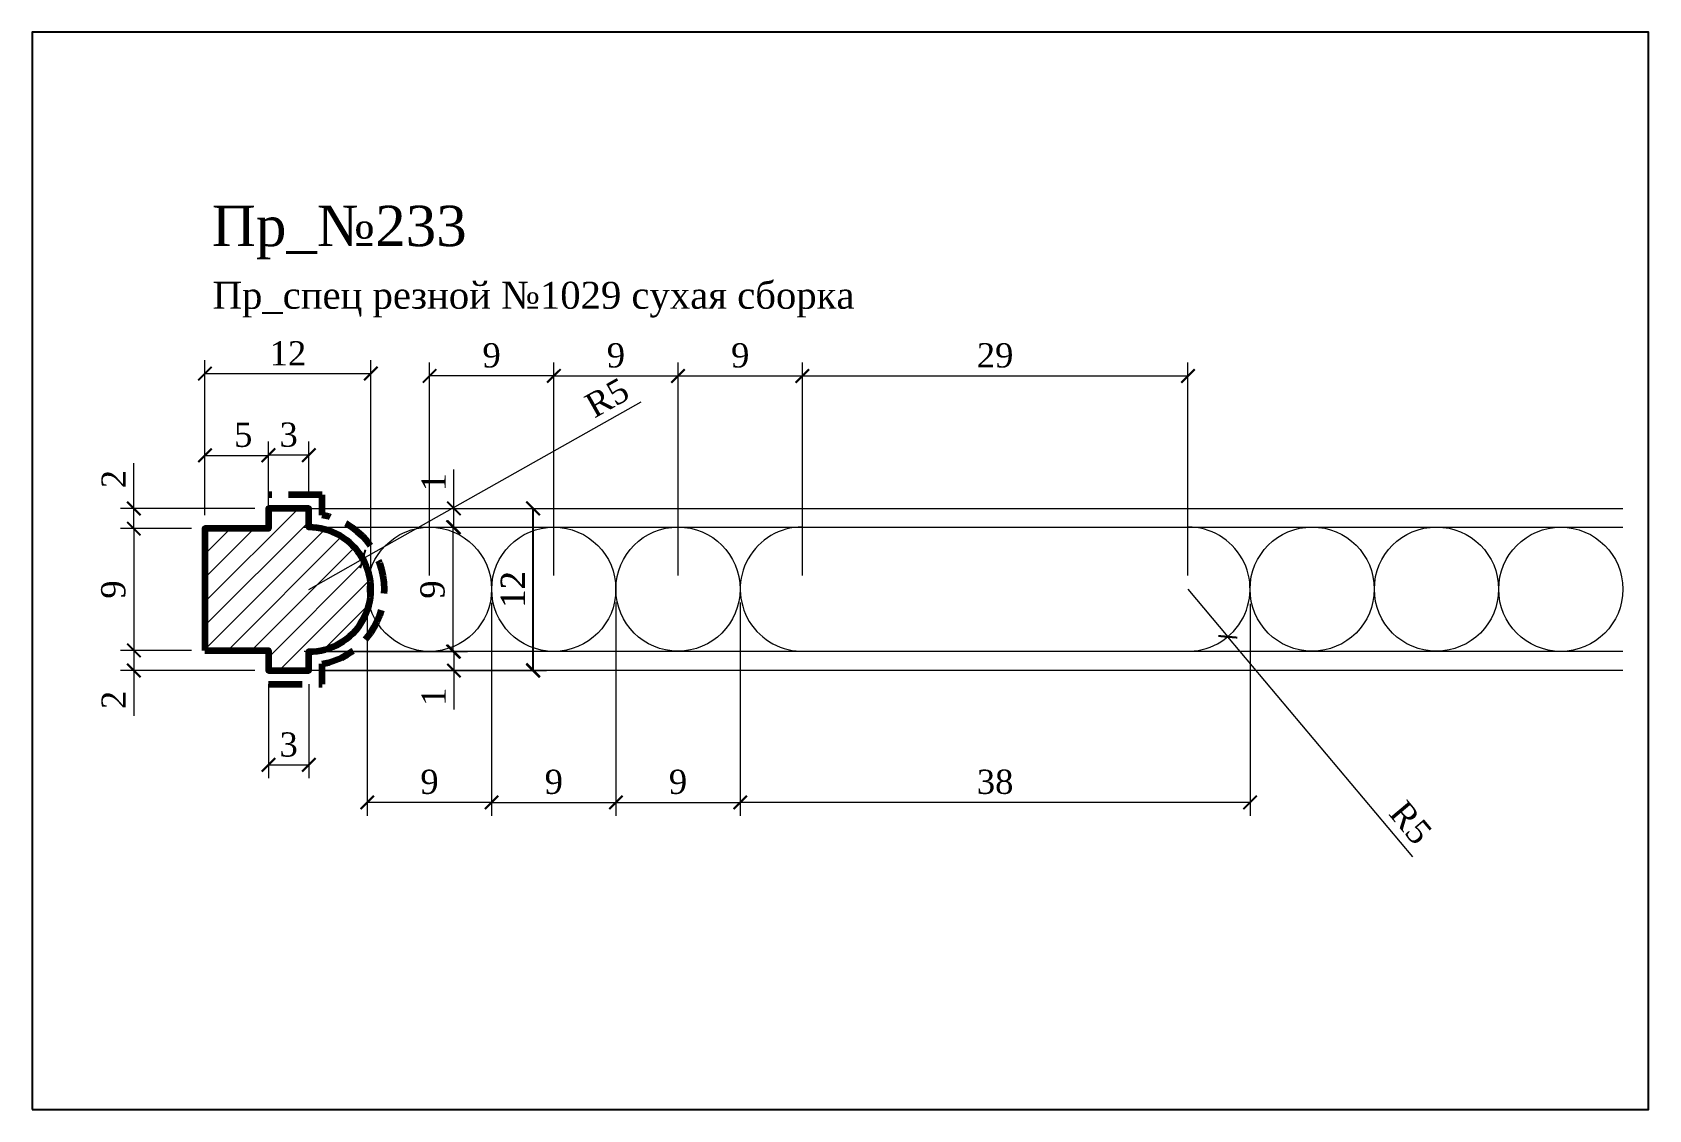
# Model space of a CAD drawing. Header units: millimetres. Extents: x 309429 to 309549, y -101452 to -101372.
import ezdxf

# ---------------------------------------------------------------- set-up
doc = ezdxf.new("R2010")
doc.units = ezdxf.units.MM
doc.header["$MEASUREMENT"] = 0
doc.linetypes.add('HIDDEN', pattern=[0.375, 0.25, -0.125])
for name, color, linetype, lineweight in [('0.05', 7, 'Continuous', 5), ('линия 15', 7, 'Continuous', 15), ('линия 50', 1, 'Continuous', 140)]:
    doc.layers.add(name, color=color, linetype=linetype, lineweight=lineweight)
doc.layers.add('Outside panel', color=7, linetype='Continuous', lineweight=18, true_color=0x7f5e57)
doc.styles.add('ELECT', font='times.ttf')
doc.styles.get("Standard").update_dxf_attribs({"font": 'times.ttf'})
doc.dimstyles.new('M_1', dxfattribs={"dimtxt": 1.8, "dimasz": 1, "dimexe": 1, "dimexo": 1, "dimgap": 0.6, "dimtad": 1, "dimdec": 0, "dimdsep": 46, "dimtxsty": 'Standard', "dimblk": 'ARCHTICK', "dimcen": -5, "dimclrd": 7, "dimclre": 7, "dimclrt": 7, "dimadec": 0, "dimazin": 0, "dimtfac": 1, "dimtdec": 0, "dimtmove": 0, "dimatfit": 3, "dimfxl": 1, "dimtolj": 1, "dimtzin": 0, "dimlwd": 5, "dimlwe": 5, "dimarcsym": 0})

# ---------------------------------------------------------------- blocks, each defined once
blk = doc.blocks.new('_ArchTick')
at = {"color": 0, "linetype": 'ByBlock', "const_width": 0.15}
blk.add_lwpolyline([(-0.5, -0.5), (0.5, 0.5)], dxfattribs=at)
blk = doc.blocks.new('*D22')
at = {"layer": 'Defpoints', "color": 0, "ltscale": 1000, "transparency": 16777216}
for p in [(309446.27, -101403.51), (309441.56, -101408.95), (309446.27, -101408.95)]:
    blk.add_point(p, dxfattribs=at)
at = {"layer": 'линия 15', "color": 7, "lineweight": 5, "ltscale": 1000, "transparency": 16777216}
for p, q in [((309441.56, -101407.95), (309441.56, -101402.51)), ((309441.56, -101403.51), (309446.27, -101403.51)), ((309446.27, -101407.95), (309446.27, -101402.51))]:
    blk.add_line(p, q, dxfattribs=at)
at = {"layer": 'линия 15', "color": 7, "lineweight": 5, "ltscale": 1000, "transparency": 16777216, "rotation": 180}
blk.add_blockref('_ArchTick', (309441.56, -101403.51), dxfattribs=at)
at = {"layer": 'линия 15', "color": 7, "lineweight": 5, "ltscale": 1000, "transparency": 16777216}
blk.add_blockref('_ArchTick', (309446.27, -101403.51), dxfattribs=at)
at = {"layer": 'линия 15', "color": 7, "ltscale": 1000, "transparency": 16777216, "insert": (309444.4, -101401.99), "char_height": 1.8, "attachment_point": 5}
blk.add_mtext('\\A1;5', dxfattribs=at)
blk = doc.blocks.new('*D1')
at = {"layer": 'Defpoints', "color": 0, "ltscale": 1000, "transparency": 16777216}
for p in [(309453.28, -101411.2), (309449.27, -101413.47)]:
    blk.add_point(p, dxfattribs=at)
at = {"layer": 'линия 15', "color": 7, "lineweight": 5, "ltscale": 1000, "transparency": 16777216}
for p in [(309473.93, -101399.55), (309449.27, -101413.47)]:
    blk.add_line(p, (309453.28, -101411.2), dxfattribs=at)
at = {"layer": 'линия 15', "color": 7, "lineweight": 5, "ltscale": 1000, "transparency": 16777216, "rotation": 209.42978533168}
blk.add_blockref('_ArchTick', (309453.28, -101411.2), dxfattribs=at)
at = {"layer": 'линия 15', "color": 7, "ltscale": 1000, "transparency": 16777216, "insert": (309471.41, -101399.23), "char_height": 1.8, "attachment_point": 5, "rotation": 29.4298}
blk.add_mtext('\\A1;R5', dxfattribs=at)
blk = doc.blocks.new('*D8')
at = {"layer": 'Defpoints', "color": 0, "ltscale": 1000, "transparency": 16777216}
for p in [(309441.56, -101408.95), (309436.28, -101417.99), (309441.56, -101417.99)]:
    blk.add_point(p, dxfattribs=at)
at = {"layer": 'линия 15', "color": 7, "lineweight": 5, "ltscale": 1000, "transparency": 16777216}
for p, q in [((309440.56, -101408.95), (309435.28, -101408.95)), ((309436.28, -101408.95), (309436.28, -101417.99)), ((309440.56, -101417.99), (309435.28, -101417.99))]:
    blk.add_line(p, q, dxfattribs=at)
for p, rotation in [((309436.28, -101408.95), 90), ((309436.28, -101417.99), 270)]:
    blk.add_blockref('_ArchTick', p, dxfattribs=dict(at, rotation=rotation))
at = {"layer": 'линия 15', "color": 7, "ltscale": 1000, "transparency": 16777216, "insert": (309434.76, -101413.47), "char_height": 1.8, "attachment_point": 5, "rotation": 90}
blk.add_mtext('\\A1;9', dxfattribs=at)
blk = doc.blocks.new('*D7')
at = {"layer": 'Defpoints', "color": 0, "ltscale": 1000, "transparency": 16777216}
for p in [(309441.56, -101417.99), (309436.28, -101419.49), (309446.27, -101419.49)]:
    blk.add_point(p, dxfattribs=at)
at = {"layer": 'линия 15', "color": 7, "lineweight": 5, "ltscale": 1000, "transparency": 16777216}
for p, q in [((309440.56, -101417.99), (309435.28, -101417.99)), ((309436.28, -101417.99), (309436.28, -101419.49)), ((309445.27, -101419.49), (309435.28, -101419.49)), ((309436.28, -101419.49), (309436.28, -101422.85))]:
    blk.add_line(p, q, dxfattribs=at)
for p, rotation in [((309436.28, -101417.99), 90), ((309436.28, -101419.49), 270)]:
    blk.add_blockref('_ArchTick', p, dxfattribs=dict(at, rotation=rotation))
at = {"layer": 'линия 15', "color": 7, "ltscale": 1000, "transparency": 16777216, "insert": (309434.78, -101421.67), "char_height": 1.8, "attachment_point": 5, "rotation": 90}
blk.add_mtext('\\A1;2', dxfattribs=at)
blk = doc.blocks.new('*D9')
at = {"layer": 'Defpoints', "color": 0, "ltscale": 1000, "transparency": 16777216}
for p in [(309436.28, -101407.45), (309446.27, -101407.45), (309441.56, -101408.95)]:
    blk.add_point(p, dxfattribs=at)
at = {"layer": 'линия 15', "color": 7, "lineweight": 5, "ltscale": 1000, "transparency": 16777216}
for p, q in [((309436.28, -101407.45), (309436.28, -101404.09)), ((309445.27, -101407.45), (309435.28, -101407.45)), ((309436.28, -101408.95), (309436.28, -101407.45)), ((309440.56, -101408.95), (309435.28, -101408.95))]:
    blk.add_line(p, q, dxfattribs=at)
for p, rotation in [((309436.28, -101407.45), 90), ((309436.28, -101408.95), 270)]:
    blk.add_blockref('_ArchTick', p, dxfattribs=dict(at, rotation=rotation))
at = {"layer": 'линия 15', "color": 7, "ltscale": 1000, "transparency": 16777216, "insert": (309434.78, -101405.27), "char_height": 1.8, "attachment_point": 5, "rotation": 90}
blk.add_mtext('\\A1;2', dxfattribs=at)
blk = doc.blocks.new('*D10')
at = {"layer": 'Defpoints', "color": 0, "ltscale": 1000, "transparency": 16777216}
for p in [(309446.27, -101403.49), (309446.27, -101407.45), (309449.27, -101407.45)]:
    blk.add_point(p, dxfattribs=at)
at = {"layer": 'линия 15', "color": 7, "lineweight": 5, "ltscale": 1000, "transparency": 16777216}
for p, q in [((309446.27, -101406.45), (309446.27, -101402.49)), ((309449.27, -101403.49), (309446.27, -101403.49)), ((309449.27, -101406.45), (309449.27, -101402.49))]:
    blk.add_line(p, q, dxfattribs=at)
at = {"layer": 'линия 15', "color": 7, "lineweight": 5, "ltscale": 1000, "transparency": 16777216, "rotation": 180}
blk.add_blockref('_ArchTick', (309446.27, -101403.49), dxfattribs=at)
at = {"layer": 'линия 15', "color": 7, "lineweight": 5, "ltscale": 1000, "transparency": 16777216}
blk.add_blockref('_ArchTick', (309449.27, -101403.49), dxfattribs=at)
at = {"layer": 'линия 15', "color": 7, "ltscale": 1000, "transparency": 16777216, "insert": (309447.77, -101401.98), "char_height": 1.8, "attachment_point": 5}
blk.add_mtext('\\A1;3', dxfattribs=at)
blk = doc.blocks.new('*D3')
at = {"layer": 'Defpoints', "color": 0, "ltscale": 1000, "transparency": 16777216}
for p in [(309449.26, -101408.85), (309459.98, -101408.85), (309449.27, -101418.08)]:
    blk.add_point(p, dxfattribs=at)
at = {"layer": 'линия 15', "color": 7, "lineweight": 5, "ltscale": 1000, "transparency": 16777216}
for p, q in [((309450.26, -101408.85), (309460.98, -101408.85)), ((309459.98, -101418.08), (309459.98, -101408.85)), ((309450.27, -101418.08), (309460.98, -101418.08))]:
    blk.add_line(p, q, dxfattribs=at)
for p, rotation in [((309459.98, -101408.85), 90), ((309459.98, -101418.08), 270)]:
    blk.add_blockref('_ArchTick', p, dxfattribs=dict(at, rotation=rotation))
at = {"layer": 'линия 15', "color": 7, "ltscale": 1000, "transparency": 16777216, "insert": (309458.46, -101413.47), "char_height": 1.8, "attachment_point": 5, "rotation": 90}
blk.add_mtext('\\A1;9', dxfattribs=at)
blk = doc.blocks.new('*D4')
at = {"layer": 'Defpoints', "color": 0, "ltscale": 1000, "transparency": 16777216}
for p in [(309449.27, -101418.08), (309449.27, -101419.49), (309460.04, -101419.49)]:
    blk.add_point(p, dxfattribs=at)
at = {"layer": 'линия 15', "color": 7, "lineweight": 5, "ltscale": 1000, "transparency": 16777216}
for p, q in [((309450.27, -101418.08), (309461.04, -101418.08)), ((309460.04, -101418.08), (309460.04, -101419.49)), ((309450.27, -101419.49), (309461.04, -101419.49)), ((309460.04, -101419.49), (309460.04, -101422.38))]:
    blk.add_line(p, q, dxfattribs=at)
for p, rotation in [((309460.04, -101418.08), 90), ((309460.04, -101419.49), 270)]:
    blk.add_blockref('_ArchTick', p, dxfattribs=dict(at, rotation=rotation))
at = {"layer": 'линия 15', "color": 7, "ltscale": 1000, "transparency": 16777216, "insert": (309458.54, -101421.43), "char_height": 1.8, "attachment_point": 5, "rotation": 90}
blk.add_mtext('\\A1;1', dxfattribs=at)
blk = doc.blocks.new('*D5')
at = {"layer": 'Defpoints', "color": 0, "ltscale": 1000, "transparency": 16777216}
for p in [(309449.27, -101407.45), (309460.04, -101407.45), (309449.26, -101408.85)]:
    blk.add_point(p, dxfattribs=at)
at = {"layer": 'линия 15', "color": 7, "lineweight": 5, "ltscale": 1000, "transparency": 16777216}
for p, q in [((309460.04, -101407.45), (309460.04, -101404.55)), ((309450.27, -101407.45), (309461.04, -101407.45)), ((309460.04, -101408.85), (309460.04, -101407.45)), ((309450.26, -101408.85), (309461.04, -101408.85))]:
    blk.add_line(p, q, dxfattribs=at)
for p, rotation in [((309460.04, -101407.45), 90), ((309460.04, -101408.85), 270)]:
    blk.add_blockref('_ArchTick', p, dxfattribs=dict(at, rotation=rotation))
at = {"layer": 'линия 15', "color": 7, "ltscale": 1000, "transparency": 16777216, "insert": (309458.54, -101405.5), "char_height": 1.8, "attachment_point": 5, "rotation": 90}
blk.add_mtext('\\A1;1', dxfattribs=at)
blk = doc.blocks.new('*D21')
at = {"layer": 'Defpoints', "color": 0, "ltscale": 1000, "transparency": 16777216}
for p in [(309448.86, -101407.45), (309448.93, -101419.45), (309465.93, -101419.45)]:
    blk.add_point(p, dxfattribs=at)
at = {"layer": 'линия 15', "color": 7, "lineweight": 5, "ltscale": 1000, "transparency": 16777216}
for p, q in [((309449.86, -101407.45), (309466.93, -101407.45)), ((309465.93, -101407.45), (309465.93, -101419.45)), ((309449.93, -101419.45), (309466.93, -101419.45))]:
    blk.add_line(p, q, dxfattribs=at)
for p, rotation in [((309465.93, -101407.45), 90), ((309465.93, -101419.45), 270)]:
    blk.add_blockref('_ArchTick', p, dxfattribs=dict(at, rotation=rotation))
at = {"layer": 'линия 15', "color": 7, "ltscale": 1000, "transparency": 16777216, "insert": (309464.43, -101413.45), "char_height": 1.8, "attachment_point": 5, "rotation": 90}
blk.add_mtext('\\A1;12', dxfattribs=at)
blk = doc.blocks.new('*D16')
at = {"layer": 'Defpoints', "color": 0, "ltscale": 1000, "transparency": 16777216}
for p in [(309514.54, -101413.44), (309517.5, -101416.98)]:
    blk.add_point(p, dxfattribs=at)
at = {"layer": 'линия 15', "color": 7, "lineweight": 5, "ltscale": 1000, "transparency": 16777216}
for p in [(309514.54, -101413.44), (309531.23, -101433.31)]:
    blk.add_line(p, (309517.5, -101416.98), dxfattribs=at)
at = {"layer": 'линия 15', "color": 7, "lineweight": 5, "ltscale": 1000, "transparency": 16777216, "rotation": 130.0277851257854}
blk.add_blockref('_ArchTick', (309517.5, -101416.98), dxfattribs=at)
at = {"layer": 'линия 15', "color": 7, "ltscale": 1000, "transparency": 16777216, "insert": (309531.07, -101430.78), "char_height": 1.8, "attachment_point": 5, "rotation": 310.0278}
blk.add_mtext('\\A1;R5', dxfattribs=at)
blk = doc.blocks.new('*D12')
at = {"layer": 'Defpoints', "color": 0, "ltscale": 1000, "transparency": 16777216}
for p in [(309514.54, -101397.61), (309485.91, -101413.44), (309514.54, -101413.44)]:
    blk.add_point(p, dxfattribs=at)
at = {"layer": 'линия 15', "color": 7, "lineweight": 5, "ltscale": 1000, "transparency": 16777216}
for p, q in [((309485.91, -101412.44), (309485.91, -101396.61)), ((309514.54, -101412.44), (309514.54, -101396.61)), ((309485.91, -101397.61), (309514.54, -101397.61))]:
    blk.add_line(p, q, dxfattribs=at)
at = {"layer": 'линия 15', "color": 7, "lineweight": 5, "ltscale": 1000, "transparency": 16777216, "rotation": 180}
blk.add_blockref('_ArchTick', (309485.91, -101397.61), dxfattribs=at)
at = {"layer": 'линия 15', "color": 7, "lineweight": 5, "ltscale": 1000, "transparency": 16777216}
blk.add_blockref('_ArchTick', (309514.54, -101397.61), dxfattribs=at)
at = {"layer": 'линия 15', "color": 7, "ltscale": 1000, "transparency": 16777216, "insert": (309500.22, -101396.09), "char_height": 1.8, "attachment_point": 5}
blk.add_mtext('\\A1;29', dxfattribs=at)
blk = doc.blocks.new('*D13')
at = {"layer": 'Defpoints', "color": 0, "ltscale": 1000, "transparency": 16777216}
for p in [(309485.91, -101397.61), (309476.68, -101413.44), (309485.91, -101413.44)]:
    blk.add_point(p, dxfattribs=at)
at = {"layer": 'линия 15', "color": 7, "lineweight": 5, "ltscale": 1000, "transparency": 16777216}
for p, q in [((309476.68, -101412.44), (309476.68, -101396.61)), ((309485.91, -101412.44), (309485.91, -101396.61)), ((309476.68, -101397.61), (309485.91, -101397.61))]:
    blk.add_line(p, q, dxfattribs=at)
at = {"layer": 'линия 15', "color": 7, "lineweight": 5, "ltscale": 1000, "transparency": 16777216, "rotation": 180}
blk.add_blockref('_ArchTick', (309476.68, -101397.61), dxfattribs=at)
at = {"layer": 'линия 15', "color": 7, "lineweight": 5, "ltscale": 1000, "transparency": 16777216}
blk.add_blockref('_ArchTick', (309485.91, -101397.61), dxfattribs=at)
at = {"layer": 'линия 15', "color": 7, "ltscale": 1000, "transparency": 16777216, "insert": (309481.3, -101396.09), "char_height": 1.8, "attachment_point": 5}
blk.add_mtext('\\A1;9', dxfattribs=at)
blk = doc.blocks.new('*D17')
at = {"layer": 'Defpoints', "color": 0, "ltscale": 1000, "transparency": 16777216}
for p in [(309481.3, -101413.44), (309519.15, -101413.53), (309481.3, -101429.28)]:
    blk.add_point(p, dxfattribs=at)
at = {"layer": 'линия 15', "color": 7, "lineweight": 5, "ltscale": 1000, "transparency": 16777216}
for p, q in [((309481.3, -101414.44), (309481.3, -101430.28)), ((309519.15, -101414.53), (309519.15, -101430.28)), ((309519.15, -101429.28), (309481.3, -101429.28))]:
    blk.add_line(p, q, dxfattribs=at)
at = {"layer": 'линия 15', "color": 7, "lineweight": 5, "ltscale": 1000, "transparency": 16777216, "rotation": 180}
blk.add_blockref('_ArchTick', (309481.3, -101429.28), dxfattribs=at)
at = {"layer": 'линия 15', "color": 7, "lineweight": 5, "ltscale": 1000, "transparency": 16777216}
blk.add_blockref('_ArchTick', (309519.15, -101429.28), dxfattribs=at)
at = {"layer": 'линия 15', "color": 7, "ltscale": 1000, "transparency": 16777216, "insert": (309500.22, -101427.76), "char_height": 1.8, "attachment_point": 5}
blk.add_mtext('\\A1;38', dxfattribs=at)
blk = doc.blocks.new('*D18')
at = {"layer": 'Defpoints', "color": 0, "ltscale": 1000, "transparency": 16777216}
for p in [(309472.07, -101413.44), (309481.3, -101413.44), (309481.3, -101429.28)]:
    blk.add_point(p, dxfattribs=at)
at = {"layer": 'линия 15', "color": 7, "lineweight": 5, "ltscale": 1000, "transparency": 16777216}
for p, q in [((309472.07, -101414.44), (309472.07, -101430.28)), ((309481.3, -101414.44), (309481.3, -101430.28)), ((309472.07, -101429.28), (309481.3, -101429.28))]:
    blk.add_line(p, q, dxfattribs=at)
at = {"layer": 'линия 15', "color": 7, "lineweight": 5, "ltscale": 1000, "transparency": 16777216, "rotation": 180}
blk.add_blockref('_ArchTick', (309472.07, -101429.28), dxfattribs=at)
at = {"layer": 'линия 15', "color": 7, "lineweight": 5, "ltscale": 1000, "transparency": 16777216}
blk.add_blockref('_ArchTick', (309481.3, -101429.28), dxfattribs=at)
at = {"layer": 'линия 15', "color": 7, "ltscale": 1000, "transparency": 16777216, "insert": (309476.68, -101427.76), "char_height": 1.8, "attachment_point": 5}
blk.add_mtext('\\A1;9', dxfattribs=at)
blk = doc.blocks.new('*D14')
at = {"layer": 'Defpoints', "color": 0, "ltscale": 1000, "transparency": 16777216}
for p in [(309476.68, -101397.61), (309467.46, -101413.44), (309476.68, -101413.44)]:
    blk.add_point(p, dxfattribs=at)
at = {"layer": 'линия 15', "color": 7, "lineweight": 5, "ltscale": 1000, "transparency": 16777216}
for p, q in [((309467.46, -101412.44), (309467.46, -101396.61)), ((309476.68, -101412.44), (309476.68, -101396.61)), ((309467.46, -101397.61), (309476.68, -101397.61))]:
    blk.add_line(p, q, dxfattribs=at)
at = {"layer": 'линия 15', "color": 7, "lineweight": 5, "ltscale": 1000, "transparency": 16777216, "rotation": 180}
blk.add_blockref('_ArchTick', (309467.46, -101397.61), dxfattribs=at)
at = {"layer": 'линия 15', "color": 7, "lineweight": 5, "ltscale": 1000, "transparency": 16777216}
blk.add_blockref('_ArchTick', (309476.68, -101397.61), dxfattribs=at)
at = {"layer": 'линия 15', "color": 7, "ltscale": 1000, "transparency": 16777216, "insert": (309472.07, -101396.09), "char_height": 1.8, "attachment_point": 5}
blk.add_mtext('\\A1;9', dxfattribs=at)
blk = doc.blocks.new('*D15')
at = {"layer": 'Defpoints', "color": 0, "ltscale": 1000, "transparency": 16777216}
for p in [(309458.23, -101397.61), (309458.23, -101413.44), (309467.46, -101413.44)]:
    blk.add_point(p, dxfattribs=at)
at = {"layer": 'линия 15', "color": 7, "lineweight": 5, "ltscale": 1000, "transparency": 16777216}
for p, q in [((309458.23, -101412.44), (309458.23, -101396.61)), ((309467.46, -101412.44), (309467.46, -101396.61)), ((309467.46, -101397.61), (309458.23, -101397.61))]:
    blk.add_line(p, q, dxfattribs=at)
at = {"layer": 'линия 15', "color": 7, "lineweight": 5, "ltscale": 1000, "transparency": 16777216, "rotation": 180}
blk.add_blockref('_ArchTick', (309458.23, -101397.61), dxfattribs=at)
at = {"layer": 'линия 15', "color": 7, "lineweight": 5, "ltscale": 1000, "transparency": 16777216}
blk.add_blockref('_ArchTick', (309467.46, -101397.61), dxfattribs=at)
at = {"layer": 'линия 15', "color": 7, "ltscale": 1000, "transparency": 16777216, "insert": (309462.84, -101396.09), "char_height": 1.8, "attachment_point": 5}
blk.add_mtext('\\A1;9', dxfattribs=at)
blk = doc.blocks.new('*D19')
at = {"layer": 'Defpoints', "color": 0, "ltscale": 1000, "transparency": 16777216}
for p in [(309462.84, -101413.45), (309472.07, -101413.45), (309472.07, -101429.28)]:
    blk.add_point(p, dxfattribs=at)
at = {"layer": 'линия 15', "color": 7, "lineweight": 5, "ltscale": 1000, "transparency": 16777216}
for p, q in [((309462.84, -101414.45), (309462.84, -101430.28)), ((309472.07, -101414.45), (309472.07, -101430.28)), ((309462.84, -101429.28), (309472.07, -101429.28))]:
    blk.add_line(p, q, dxfattribs=at)
at = {"layer": 'линия 15', "color": 7, "lineweight": 5, "ltscale": 1000, "transparency": 16777216, "rotation": 180}
blk.add_blockref('_ArchTick', (309462.84, -101429.28), dxfattribs=at)
at = {"layer": 'линия 15', "color": 7, "lineweight": 5, "ltscale": 1000, "transparency": 16777216}
blk.add_blockref('_ArchTick', (309472.07, -101429.28), dxfattribs=at)
at = {"layer": 'линия 15', "color": 7, "ltscale": 1000, "transparency": 16777216, "insert": (309467.46, -101427.76), "char_height": 1.8, "attachment_point": 5}
blk.add_mtext('\\A1;9', dxfattribs=at)
blk = doc.blocks.new('*D20')
at = {"layer": 'Defpoints', "color": 0, "ltscale": 1000, "transparency": 16777216}
for p in [(309453.61, -101413.45), (309462.84, -101413.45), (309453.61, -101429.28)]:
    blk.add_point(p, dxfattribs=at)
at = {"layer": 'линия 15', "color": 7, "lineweight": 5, "ltscale": 1000, "transparency": 16777216}
for p, q in [((309453.61, -101414.45), (309453.61, -101430.28)), ((309462.84, -101414.45), (309462.84, -101430.28)), ((309462.84, -101429.28), (309453.61, -101429.28))]:
    blk.add_line(p, q, dxfattribs=at)
at = {"layer": 'линия 15', "color": 7, "lineweight": 5, "ltscale": 1000, "transparency": 16777216, "rotation": 180}
blk.add_blockref('_ArchTick', (309453.61, -101429.28), dxfattribs=at)
at = {"layer": 'линия 15', "color": 7, "lineweight": 5, "ltscale": 1000, "transparency": 16777216}
blk.add_blockref('_ArchTick', (309462.84, -101429.28), dxfattribs=at)
at = {"layer": 'линия 15', "color": 7, "ltscale": 1000, "transparency": 16777216, "insert": (309458.23, -101427.76), "char_height": 1.8, "attachment_point": 5}
blk.add_mtext('\\A1;9', dxfattribs=at)

msp = doc.modelspace()

# ---------------------------------------------------------------- hatches: boundary and pattern name
at = {"layer": 'Outside panel', "ltscale": 1000}
h = msp.add_hatch(dxfattribs=at)
h.set_pattern_fill('ANSI31', color=256, scale=10)
h.set_pattern_definition([(45, (-526.0296, -3685.4148), (-0.8838834765, 0.8838834765), [])])
h.paths.add_polyline_path([(309449.26, -101408.85), (309449.27, -101407.45), (309446.27, -101407.45), (309446.27, -101408.95), (309441.56, -101408.95), (309441.56, -101417.99), (309446.27, -101417.99), (309446.27, -101419.49), (309449.27, -101419.49), (309449.27, -101418.08, 1.00032)])

# ---------------------------------------------------------------- linework, layer by layer
at = {"color": 6, "ltscale": 1000}
msp.add_lwpolyline([(309428.74, -101452.09), (309548.74, -101452.09), (309548.74, -101372.09), (309428.74, -101372.09)], close=True, dxfattribs=at)
at = {"layer": '0.05', "color": 7, "lineweight": 15, "ltscale": 1000, "extrusion": (0, 1, 0)}
for p, q in [((309448.86, -101407.45), (309546.83, -101407.45)), ((309448.86, -101408.83), (309546.83, -101408.83)), ((309448.93, -101418.05), (309546.83, -101418.05)), ((309485.91, -101418.05), (309514.7, -101418.05)), ((309448.93, -101419.45), (309546.83, -101419.45))]:
    msp.add_line(p, q, dxfattribs=at)
at = {"layer": '0.05', "color": 7, "lineweight": 15, "ltscale": 1000}
for centre in [(309458.23, -101413.45), (309467.46, -101413.45), (309476.68, -101413.44), (309523.76, -101413.44), (309532.99, -101413.44), (309542.22, -101413.45)]:
    msp.add_circle(centre, 4.61, dxfattribs=at)
for centre, start, end in [((309485.91, -101413.44), 90, 272.0489), ((309514.54, -101413.44), 267.9511, 90)]:
    msp.add_arc(centre, 4.61, start, end, dxfattribs=at)
at = {"layer": 'линия 50', "color": 1, "linetype": 'HIDDEN', "ltscale": 10, "true_color": 0xff0909}
msp.add_lwpolyline([(309446.27, -101420.49), (309450.27, -101420.49), (309450.27, -101418.99, 0.835302), (309450.26, -101407.94), (309450.27, -101406.45), (309446.27, -101406.45)], format="xyb", dxfattribs=at)
at = {"layer": 'линия 50', "color": 7}
msp.add_lwpolyline([(309441.56, -101417.99), (309446.27, -101417.99), (309446.27, -101419.49), (309449.27, -101419.49), (309449.27, -101418.08, 1.00032), (309449.26, -101408.85), (309449.27, -101407.45), (309446.27, -101407.45), (309446.27, -101408.95), (309441.56, -101408.95)], format="xyb", close=True, dxfattribs=at)

# ---------------------------------------------------------------- texts
at = {"color": 5, "ltscale": 1000, "style": 'ELECT'}
msp.add_text('Пр_№233', height=3, dxfattribs=at).set_placement((309442.07, -101387.97))
at = {"color": 7, "ltscale": 1000, "style": 'ELECT'}
msp.add_text('Пр_спец резной №1029 сухая сборка ', height=2, dxfattribs=at).set_placement((309442.13, -101392.62))

# ---------------------------------------------------------------- dimensions: what is measured, and where the dimension line sits
at = {"layer": 'линия 15', "color": 7, "ltscale": 1000}
for base, p1, p2 in [((309453.88, -101397.43), (309441.56, -101408.95), (309453.88, -101413.47)), ((309449.27, -101426.49), (309446.27, -101419.49), (309449.27, -101419.49))]:
    msp.add_linear_dim(base=base, p1=p1, p2=p2, dimstyle='M_1', dxfattribs=at).render()
for base, p1, p2, picture, middle in [((309458.23, -101397.61), (309467.46, -101413.44), (309458.23, -101413.44), '*D15', (309462.84, -101396.09)), ((309485.91, -101397.61), (309476.68, -101413.44), (309485.91, -101413.44), '*D13', (309481.3, -101396.09)), ((309514.54, -101397.61), (309485.91, -101413.44), (309514.54, -101413.44), '*D12', (309500.22, -101396.09)), ((309446.27, -101403.49), (309449.27, -101407.45), (309446.27, -101407.45), '*D10', (309447.77, -101401.98)), ((309453.61, -101429.28), (309462.84, -101413.45), (309453.61, -101413.45), '*D20', (309458.23, -101427.76)), ((309481.3, -101429.28), (309519.15, -101413.53), (309481.3, -101413.44), '*D17', (309500.22, -101427.76))]:
    dim = msp.add_linear_dim(base=base, p1=p1, p2=p2, dimstyle='M_1', dxfattribs=at)
    dim.commit()
    dim.dimension.update_dxf_attribs({"geometry": picture, "text_midpoint": middle})
for base, p1, p2, angle, picture, middle in [((309476.68, -101397.61), (309467.46, -101413.44), (309476.68, -101413.44), 180, '*D14', (309472.07, -101396.09)), ((309436.27733077, -101407.44693491), (309441.56324766, -101408.94693491), (309446.26563555, -101407.44693491), 90, '*D9', (309434.77733077, -101405.26618509)), ((309460.04, -101407.45), (309449.26, -101408.85), (309449.27, -101407.45), 90, '*D5', (309458.54, -101405.5)), ((309465.93, -101419.45), (309448.86, -101407.45), (309448.93, -101419.45), 90, '*D21', (309464.43, -101413.45)), ((309436.28, -101417.99), (309441.56, -101408.95), (309441.56, -101417.99), 90, '*D8', (309434.76, -101413.47)), ((309459.98, -101408.85), (309449.27, -101418.08), (309449.26, -101408.85), 90, '*D3', (309458.46, -101413.47)), ((309472.07, -101429.28), (309462.84, -101413.45), (309472.07, -101413.45), 180, '*D19', (309467.46, -101427.76)), ((309481.3, -101429.28), (309472.07, -101413.44), (309481.3, -101413.44), 180, '*D18', (309476.68, -101427.76)), ((309436.27733077, -101419.48693491), (309441.56324766, -101417.98693491), (309446.26563555, -101419.48693491), 90, '*D7', (309434.77733077, -101421.66768473)), ((309460.04, -101419.49), (309449.27, -101418.08), (309449.27, -101419.49), 90, '*D4', (309458.54, -101421.43))]:
    dim = msp.add_linear_dim(base=base, p1=p1, p2=p2, angle=angle, dimstyle='M_1', dxfattribs=at)
    dim.commit()
    dim.dimension.update_dxf_attribs({"geometry": picture, "text_midpoint": middle})
for center, mpoint, picture, middle in [((309449.27, -101413.47), (309453.28, -101411.2), '*D1', (309472.15, -101400.55)), ((309514.54, -101413.44), (309517.5, -101416.98), '*D16', (309529.91, -101431.75))]:
    dim = msp.add_radius_dim(center=center, mpoint=mpoint, dimstyle='M_1', dxfattribs=at)
    dim.commit()
    dim.dimension.update_dxf_attribs({"geometry": picture, "text_midpoint": middle, "dimtype": 132})
dim = msp.add_linear_dim(base=(309446.27, -101403.51), p1=(309441.56, -101408.95), p2=(309446.27, -101408.95), dimstyle='M_1', dxfattribs=at)
dim.commit()
dim.dimension.update_dxf_attribs({"geometry": '*D22', "text_midpoint": (309444.4, -101403.51), "dimtype": 128})
msp.add_linear_dim(base=(309465.91, -101407.45), p1=(309449.27, -101419.49), p2=(309449.27, -101407.45), angle=90, dimstyle='M_1', dxfattribs=at).render()

doc.saveas('drawing.dxf')
